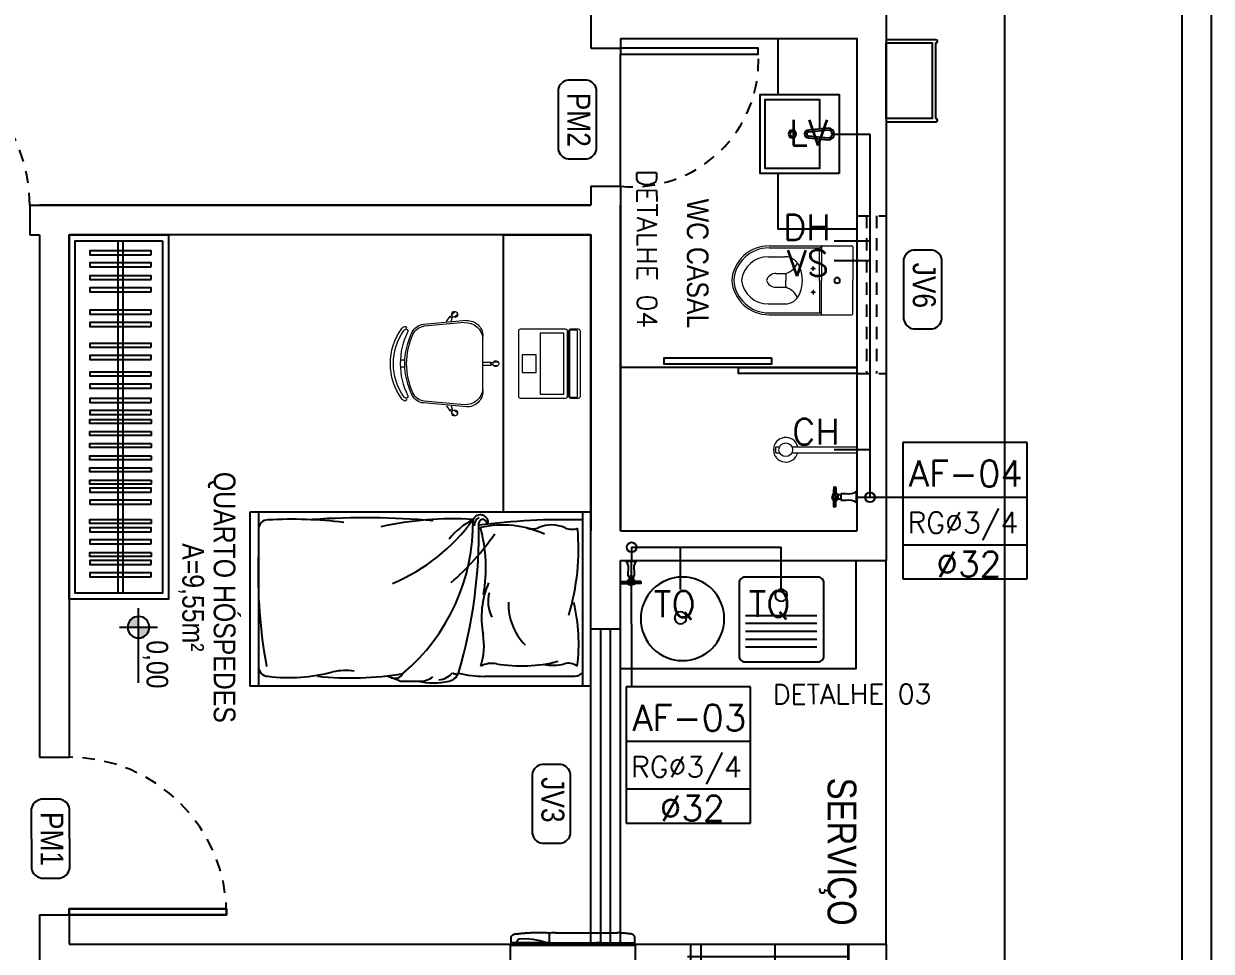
# Model space of a CAD drawing. Header units: millimetres. Extents: x 3923 to 4120, y 744 to 867.
# Drawn here: x 3930.1 to 3942.16, y 840.12 to 849.54 of the extents above; entities that cross this region are included whole.
import ezdxf
from ezdxf.enums import TextEntityAlignment as Align

# ---------------------------------------------------------------- set-up
doc = ezdxf.new("R2010")
doc.units = ezdxf.units.MM
doc.linetypes.add('HIDDEN2', pattern=[0.1875, 0.125, -0.0625])
for name, color, linetype in [('-HIDRO', 8, 'Continuous'), ('A-PEN-B', 5, 'Continuous'), ('AF', 5, 'Continuous'), ('COTAS01', 7, 'Continuous'), ('Diametro', 2, 'Continuous'), ('DIVERSOS', 1, 'Continuous'), ('E-txt-g', 3, 'Continuous'), ('ESPECIFICAÇÃO02', 7, 'Continuous'), ('HIDRO 01', 4, 'Continuous'), ('MOB', 251, 'Continuous'), ('Prumadas_L', 1, 'Continuous'), ('Prumadas_Q', 3, 'Continuous'), ('Prumadas_T', 2, 'Continuous')]:
    doc.layers.add(name, color=color, linetype=linetype)
doc.layers.add('E-Lay-9', color=9, linetype='Continuous', lineweight=9)
doc.layers.add('E-Txt-W', color=7, linetype='Continuous', lineweight=20)
doc.styles.add('F2', font='ARIALN.TTF')
doc.styles.add('REG60', font='romans.shx', dxfattribs={"width": 0.8, "height": 0.15})
doc.styles.add('REG80', font='romans.shx', dxfattribs={"width": 0.8, "height": 0.2})
doc.styles.add('ROMANS', font='romans__.ttf', dxfattribs={"height": 0.1})

# ---------------------------------------------------------------- blocks, each defined once
blk = doc.blocks.new('TXT-AMB75')
at = {"layer": 'E-txt-g', "style": 'REG80', "width": 0.8, "flags": 8}
blk.add_attdef('TXT', text='', height=0.2, dxfattribs=at).set_placement((0.0055, 0.2964), align=Align.CENTER)
at = {"layer": 'E-Txt-W', "style": 'REG60', "width": 0.8, "flags": 8}
blk.add_attdef('TXT', text='', height=0.15, dxfattribs=at).set_placement((0.0055, 0.0271), align=Align.CENTER)
blk = doc.blocks.new('vaso-s')
at = {"color": 8}
for start, end in [(0, 180), (180, 0)]:
    blk.add_arc((0.08, 0), 0.0143, start, end, dxfattribs=at)
at = {"layer": 'E-Lay-9', "color": 8}
for p, q in [((0, 0.17), (0, 0)), ((0.4256, 0.175), (0.005, 0.175)), ((0.16, 0.17), (0.16, 0.17)), ((0.16, 0.17), (0.16, 0)), ((0.4256, 0.165), (0.165, 0.165)), ((0.17, 0), (0.17, 0.16)), ((0.2013, 0.0479), (0.2013, 0.0722)), ((0.4306, 0.12), (0.3459, 0.12)), ((0.2134, 0.06), (0.1891, 0.06)), ((0.3406, 0.035), (0.3406, 0)), ((0.3906, 0.035), (0.3406, 0.035)), ((0, -0.17), (0, 0)), ((0.16, -0.17), (0.16, 0)), ((0.17, 0), (0.17, -0.1601)), ((0.2134, -0.06), (0.1891, -0.06)), ((0.2013, -0.0479), (0.2013, -0.0722)), ((0.3406, -0.035), (0.3406, 0)), ((0.3906, -0.035), (0.3406, -0.035)), ((0.4306, -0.12), (0.3459, -0.12)), ((0.4256, -0.175), (0.005, -0.175)), ((0.16, -0.17), (0.16, -0.17)), ((0.4256, -0.165), (0.165, -0.165))]:
    blk.add_line(p, q, dxfattribs=at)
for centre in [(0.2013, 0.06), (0.2013, -0.06)]:
    blk.add_circle(centre, 0.005, dxfattribs=at)
for centre, radius, start, end in [((0.005, 0.17), 0.005, 90, 180), ((0.155, 0.17), 0.005, 0, 90), ((0.165, 0.17), 0.00495, 180, 270), ((0.165, 0.16), 0.00495, 0, 90), ((0.4256, -0.015), 0.19, 4.52806, 90), ((0.4256, -0.015), 0.18, 4.78019, 90), ((0.518, -0.015), 0.2624, 163.03545, 176.7233), ((0.3459, 0.0375), 0.0825, 90, 163.03545), ((0.3754, 0.1358), 0.1066, 206.93947, 250.96472), ((0.4306, -0.015), 0.135, 6.37937, 90), ((0.3906, -0.015), 0.05, 17.4576, 90), ((0.518, 0.015), 0.2624, 183.2767, 196.96455), ((0.3754, -0.1358), 0.1066, 109.03528, 153.06053), ((0.3906, 0.015), 0.05, 270, 342.5424), ((0.4256, 0.015), 0.19, 270, 355.47194), ((0.4256, 0.015), 0.18, 270, 355.21981), ((0.4306, 0.015), 0.135, 270, 353.62063), ((0.3459, -0.0375), 0.0825, 196.96455, 270), ((0.005, -0.17), 0.005, 180, 270), ((0.155, -0.17), 0.005, 270, 0), ((0.165, -0.17), 0.00495, 90, 180), ((0.165, -0.1601), 0.00495, 270, 0)]:
    blk.add_arc(centre, radius, start, end, dxfattribs=at)
blk = doc.blocks.new('Chuveiro')
at = {"layer": 'E-Lay-9', "color": 8}
for p, q in [((-0.0311, 0.0156), (-0.3604, 0.0156)), ((0.0509, 0.0156), (0.0311, 0.0156)), ((0.0509, 0.0156), (0.0509, -0.0156)), ((-0.0311, -0.0156), (-0.3604, -0.0156)), ((0.0509, -0.0156), (0.0311, -0.0156))]:
    blk.add_line(p, q, dxfattribs=at)
blk.add_circle((0, 0), 0.0348, dxfattribs=at)
for centre, radius, start, end in [((0, 0), 0.0624, 194.4775, 165.5225), ((0.0093, 0), 0.0444, 339.42663, 20.57337)]:
    blk.add_arc(centre, radius, start, end, dxfattribs=at)
blk = doc.blocks.new('CUBA QUADRADA-flat-4-flat-1')
at = {"layer": 'MOB'}
blk.add_lwpolyline([(0, -0.2), (0.4, -0.2), (0.4, 0.2), (0, 0.2)], close=True, dxfattribs=at)
blk.add_lwpolyline([(0.1, -0.0255), (0.1, -0.175), (0.375, -0.175), (0.375, 0.175), (0.1, 0.175), (0.1, 0.0255)], dxfattribs=at)
for points in [[(0.155, -0.02), (0.055, -0.03, -1), (0.055, 0.03), (0.155, 0.02, -1)], [(0.155, -0.01), (0.055, -0.02, -1), (0.055, 0.02), (0.155, 0.01, -1)]]:
    blk.add_lwpolyline(points, format="xyb", close=True, dxfattribs=at)
for radius in [0.02, 0.0125]:
    blk.add_circle((0.2375, 0), radius, dxfattribs=at)
blk = doc.blocks.new('GELAD-VS')
at = {"color": 8}
blk.add_line((-0.0958, -0.3127), (-0.0958, -0.3151), dxfattribs=at)
for points in [[(-0.2946, 0.2704), (0.3404, 0.2704)], [(-0.2946, 0.2704), (-0.2946, -0.2524)], [(0.3404, 0.2704), (0.3404, -0.2524)], [(-0.2946, -0.2524), (0.3404, -0.2524)], [(-0.2919, -0.2667), (-0.2919, -0.2864), (-0.2915, -0.2903), (-0.2907, -0.2942), (-0.2888, -0.2977), (-0.2861, -0.3011), (-0.2834, -0.3042), (-0.2799, -0.3062), (-0.276, -0.3077), (-0.2722, -0.3089), (-0.2687, -0.3093), (-0.2652, -0.3096), (-0.2613, -0.31), (-0.2578, -0.3104), (-0.254, -0.3108), (-0.2505, -0.3112), (-0.247, -0.3116), (-0.2432, -0.312), (-0.2397, -0.3124), (-0.2358, -0.3127), (-0.2323, -0.3131), (-0.2285, -0.3131), (-0.225, -0.3135), (-0.2211, -0.3139), (-0.2176, -0.3143), (-0.2138, -0.3147), (-0.2103, -0.3147), (-0.2064, -0.3151), (-0.2029, -0.3151), (-0.1991, -0.3154), (-0.1956, -0.3154), (-0.1917, -0.3158), (-0.1882, -0.3158), (-0.1844, -0.3158), (-0.1809, -0.3162), (-0.177, -0.3162), (-0.1735, -0.3162), (-0.1697, -0.3166), (-0.1662, -0.3166), (-0.1623, -0.3166), (-0.1588, -0.3166), (-0.155, -0.3166), (-0.1515, -0.3166), (-0.1476, -0.3166), (-0.1442, -0.3166), (-0.1403, -0.3166), (-0.1368, -0.3166), (-0.1329, -0.3166), (-0.1295, -0.3162), (-0.1256, -0.3162), (-0.1221, -0.3162), (-0.1182, -0.3158), (-0.1148, -0.3158), (-0.1109, -0.3158), (-0.1074, -0.3154), (-0.1039, -0.3154), (-0.1001, -0.3151), (-0.0958, -0.3151)], [(-0.2899, -0.2648), (-0.2899, -0.2648), (-0.2899, -0.2648), (-0.2899, -0.2648), (-0.2899, -0.2648), (-0.2899, -0.2648), (-0.2899, -0.2648), (-0.2907, -0.2648), (-0.2911, -0.2652), (-0.2915, -0.2659), (-0.2915, -0.2663), (-0.2915, -0.2663), (-0.2915, -0.2663), (-0.2915, -0.2663), (-0.2915, -0.2663), (-0.2915, -0.2667)], [(-0.1237, -0.2648), (-0.2899, -0.2648)], [(-0.2861, -0.2524), (-0.2861, -0.2648)], [(-0.2636, -0.2648), (-0.2636, -0.2648), (-0.2636, -0.2648), (-0.2636, -0.2648), (-0.2636, -0.2648), (-0.2636, -0.2648), (-0.2636, -0.2648), (-0.2636, -0.2648), (-0.2636, -0.2648)], [(-0.2617, -0.2667), (-0.2617, -0.2663), (-0.2621, -0.2663), (-0.2621, -0.2659), (-0.2621, -0.2659), (-0.2625, -0.2656), (-0.2625, -0.2656), (-0.2625, -0.2652), (-0.2629, -0.2652), (-0.2633, -0.2648), (-0.2633, -0.2648), (-0.2636, -0.2648), (-0.2636, -0.2648)], [(-0.2617, -0.2667), (-0.2617, -0.2687)], [(-0.249, -0.2826), (-0.2513, -0.2822), (-0.254, -0.2814), (-0.2563, -0.2799), (-0.2582, -0.2779), (-0.2598, -0.276), (-0.2609, -0.2737), (-0.2617, -0.271), (-0.2617, -0.2687)], [(-0.1124, -0.2648), (-0.1457, -0.2748), (-0.1797, -0.281), (-0.2145, -0.2837), (-0.249, -0.2826)], [(-0.1237, -0.2648), (-0.1221, -0.2648), (-0.1209, -0.2648), (-0.1194, -0.2648), (-0.119, -0.2648), (-0.1182, -0.2648)], [(-0.1209, -0.2648), (-0.1221, -0.2648)], [(-0.1182, -0.2648), (-0.1182, -0.2648)], [(-0.1124, -0.2648), (-0.1128, -0.2648), (-0.1128, -0.2648), (-0.1132, -0.2648), (-0.1136, -0.2648), (-0.114, -0.2648), (-0.1144, -0.2648), (-0.1148, -0.2648), (-0.1155, -0.2648), (-0.1163, -0.2648), (-0.1171, -0.2648), (-0.1182, -0.2648), (-0.1182, -0.2648)], [(-0.1182, -0.2648), (-0.1182, -0.2648)], [(-0.1124, -0.2648), (-0.0958, -0.2648)], [(-0.0966, -0.2648), (-0.1124, -0.2648), (-0.1124, -0.2648), (-0.1124, -0.2648), (-0.1124, -0.2648), (-0.1124, -0.2648)], [(-0.0966, -0.2648), (-0.0966, -0.2648), (-0.0966, -0.2648), (-0.0966, -0.2648), (-0.0966, -0.2648), (-0.0966, -0.2648), (-0.0966, -0.2648), (-0.0966, -0.2648), (-0.0966, -0.2648), (-0.0966, -0.2648), (-0.0966, -0.2648), (-0.0966, -0.2648), (-0.0966, -0.2648)], [(-0.0958, -0.2648), (0.3404, -0.2648)], [(-0.0958, -0.2648), (-0.0958, -0.2648), (-0.0958, -0.2648), (-0.0958, -0.2648), (-0.0958, -0.2659)], [(-0.0958, -0.2648), (-0.0958, -0.2659)], [(-0.0958, -0.2648), (-0.0958, -0.3093)], [(-0.0958, -0.2648), (-0.0958, -0.3139), (-0.0958, -0.3093)], [(-0.0958, -0.2659), (-0.0958, -0.3081)], [(-0.0958, -0.2675), (-0.0958, -0.2667)], [(-0.0656, -0.2648), (-0.0656, -0.2648), (-0.0656, -0.2648), (-0.0656, -0.2648), (-0.0656, -0.2648), (-0.0656, -0.2648), (-0.0656, -0.2648), (-0.0656, -0.2648), (-0.0656, -0.2648), (-0.0656, -0.2648), (-0.0656, -0.2648), (-0.0656, -0.2648), (-0.0656, -0.2648), (-0.0656, -0.2648), (-0.0656, -0.2648), (-0.0656, -0.2648), (-0.0656, -0.2648), (-0.0656, -0.2648), (-0.0656, -0.2648), (-0.0656, -0.2648), (-0.0656, -0.2648)], [(0.1583, -0.2648), (0.1416, -0.2648)], [(0.1424, -0.2648), (0.1583, -0.2648), (0.1583, -0.2648), (0.1583, -0.2648), (0.1583, -0.2648), (0.1583, -0.2648)], [(0.1583, -0.2648), (0.1583, -0.2648), (0.1587, -0.2648), (0.1587, -0.2648), (0.1594, -0.2648), (0.1598, -0.2648), (0.1602, -0.2648), (0.1606, -0.2648), (0.1614, -0.2648), (0.1621, -0.2648), (0.1629, -0.2648), (0.1637, -0.2648), (0.1641, -0.2648)], [(0.1641, -0.2648), (0.1641, -0.2648)], [(0.1641, -0.2648), (0.1641, -0.2648)], [(0.1691, -0.2648), (0.1679, -0.2648), (0.1668, -0.2648), (0.1652, -0.2648), (0.1648, -0.2648), (0.1641, -0.2648)], [(0.1668, -0.2648), (0.1679, -0.2648)], [(0.1691, -0.2648), (0.3358, -0.2648)], [(0.3095, -0.2648), (0.3095, -0.2648), (0.3095, -0.2648), (0.3095, -0.2648), (0.3095, -0.2648), (0.3095, -0.2648), (0.3095, -0.2648)], [(0.3377, -0.2864), (0.3373, -0.2903), (0.3362, -0.2942), (0.3346, -0.2977), (0.3319, -0.3011), (0.3288, -0.3042), (0.3253, -0.3062), (0.3219, -0.3077), (0.318, -0.3089)], [(0.3319, -0.2524), (0.3319, -0.2648)], [(0.3377, -0.2663), (0.3377, -0.2663), (0.3377, -0.2663), (0.3377, -0.2663), (0.3377, -0.2663), (0.3377, -0.2663), (0.3377, -0.2663), (0.3377, -0.2659), (0.3373, -0.2652), (0.3365, -0.2648), (0.3362, -0.2648), (0.3362, -0.2648), (0.3362, -0.2648), (0.3362, -0.2648), (0.3362, -0.2648), (0.3362, -0.2648)], [(0.3377, -0.2667), (0.3377, -0.2864)], [(-0.0958, -0.3081), (-0.0958, -0.3081), (-0.0958, -0.3085)], [(-0.0958, -0.3112), (-0.0958, -0.3108), (-0.0958, -0.3108), (-0.0958, -0.3108), (-0.0958, -0.3108), (-0.0958, -0.3104), (-0.0958, -0.3104), (-0.0958, -0.31), (-0.0958, -0.31), (-0.0958, -0.31), (-0.0958, -0.3096), (-0.0958, -0.3093), (-0.0958, -0.3089), (-0.0958, -0.3089), (-0.0958, -0.3085), (-0.0958, -0.3081)], [(-0.0958, -0.3093), (-0.0958, -0.3096)], [(-0.0958, -0.31), (-0.0958, -0.3108)], [(-0.0958, -0.3108), (-0.0958, -0.3112)], [(-0.0958, -0.3112), (-0.0958, -0.3139)], [(-0.0958, -0.312), (-0.0958, -0.3124)], [(-0.0958, -0.3127), (-0.0958, -0.3131)], [(-0.0796, -0.3143), (-0.0838, -0.3143), (-0.0958, -0.3139), (-0.0958, -0.3139)], [(-0.066, -0.3143), (-0.0711, -0.3143), (-0.0796, -0.3143)], [(-0.066, -0.3143), (0.245, -0.3154)], [(0.2194, -0.3162), (0.2194, -0.3162)], [(0.2267, -0.3162), (0.2267, -0.3162)], [(0.318, -0.3089), (0.3145, -0.3093), (0.311, -0.3096), (0.3072, -0.31), (0.3037, -0.3104), (0.2998, -0.3108), (0.2963, -0.3112), (0.2925, -0.3116), (0.289, -0.312), (0.2855, -0.3124), (0.2816, -0.3127), (0.2782, -0.3131), (0.2743, -0.3131), (0.2704, -0.3135), (0.2669, -0.3139), (0.2631, -0.3143), (0.2596, -0.3147), (0.2561, -0.3147), (0.2522, -0.3151), (0.2488, -0.3151), (0.245, -0.3154)]]:
    blk.add_lwpolyline(points, dxfattribs=at)
blk = doc.blocks.new('Cadeira')
at = {"layer": 'E-Lay-9', "color": 8}
for p, q in [((-0.0093, 0.0535), (-0.0093, 0.0769)), ((0.0096, 0.0535), (0.0096, 0.0769)), ((-0.1393, 0), (0.1393, 0)), ((-0.0075, 0), (-0.0075, 0.0425)), ((-0.0075, 0.0425), (-0.0056, 0.0425)), ((0.0056, 0.0425), (0.0075, 0.0425)), ((0.0075, 0), (0.0075, 0.0425)), ((-0.2192, -0.0836), (-0.1996, -0.3023)), ((-0.2087, -0.0936), (-0.1898, -0.2982)), ((0.2087, -0.0936), (0.1898, -0.2982)), ((0.2192, -0.0836), (0.1996, -0.3023)), ((-0.25, -0.1588), (-0.265, -0.1409)), ((-0.2355, -0.1467), (-0.2505, -0.1288)), ((-0.2398, -0.1647), (-0.2413, -0.1659)), ((-0.2133, -0.1847), (-0.2413, -0.1659)), ((-0.2298, -0.1563), (-0.2313, -0.1575)), ((-0.2144, -0.1618), (-0.2298, -0.1563)), ((0.2133, -0.1847), (0.2413, -0.1659)), ((0.2144, -0.1618), (0.2298, -0.1563)), ((0.2298, -0.1563), (0.2313, -0.1575)), ((0.2355, -0.1467), (0.2505, -0.1288)), ((0.2398, -0.1647), (0.2413, -0.1659)), ((0.25, -0.1588), (0.265, -0.1409)), ((-0.0175, -0.3961), (-0.0175, -0.4196)), ((0.0175, -0.3961), (0.0175, -0.4196))]:
    blk.add_line(p, q, dxfattribs=at)
blk.add_lwpolyline([(0.1631, -0.3812, -0.237888), (-0.1631, -0.3812, 0.605717), (-0.1738, -0.3953, 0.122717), (-0.17, -0.4, 0.323529), (0.17, -0.4, 0.122717), (0.1738, -0.3953, 0.605717)], format="xyb", close=True, dxfattribs=at)
for centre in [(0, 0.0466), (-0.2382, -0.1579), (0.2382, -0.1579)]:
    blk.add_circle(centre, 0.005, dxfattribs=at)
for centre, radius, start, end in [((0.0001, 0.0652), 0.015, 281.63338, 257.45365), ((-0.1393, -0.08), 0.08, 90, 182.56924), ((0, 0.0475), 0.0075, 221.81031, 318.18969), ((0.1393, -0.08), 0.08, 357.43076, 90), ((-0.1202, -0.0886), 0.0887, 95.59249, 183.25223), ((0.1202, -0.0886), 0.0887, 356.74777, 84.40751), ((-0.2502, -0.1438), 0.015, 322.54635, 298.36662), ((-0.2388, -0.1573), 0.0075, 261.81031, 358.18969), ((0.2388, -0.1573), 0.0075, 181.81031, 278.18969), ((0.2502, -0.1438), 0.015, 241.63338, 217.45365), ((-0.1201, -0.2918), 0.07, 185.2999, 245.73609), ((0.1201, -0.2918), 0.07, 294.26391, 354.7001), ((-0.1299, -0.296), 0.07, 185.12125, 243.60471), ((0, -0.0343), 0.3622, 243.60471, 296.39529), ((0, -0.0254), 0.3622, 245.73609, 294.26391), ((0.1299, -0.296), 0.07, 296.39529, 354.87875), ((-0.1819, -0.3961), 0.00782, 29.81088, 225.32554), ((-0.1625, -0.39), 0.0275, 205.14546, 233.45713), ((0, -0.1648), 0.3052, 234.12379, 305.87621), ((-0.1625, -0.39), 0.0125, 205.14546, 233.1301), ((0.1819, -0.3961), 0.00782, 314.67446, 150.18912), ((0.1625, -0.39), 0.0275, 306.54287, 334.85454)]:
    blk.add_arc(centre, radius, start, end, dxfattribs=at)
blk = doc.blocks.new('Notebook')
at = {"layer": 'E-Lay-9', "color": 8}
for p, q in [((-0.175, 0.305), (-0.175, 0.3)), ((0.165, 0.315), (-0.165, 0.315)), ((0.175, 0.3), (0.175, 0.305)), ((-0.175, 0.3), (-0.175, 0.265)), ((-0.165, 0.255), (0.165, 0.255)), ((0.175, 0.265), (0.175, 0.3))]:
    blk.add_line(p, q, dxfattribs=at)
for points in [[(-0.165, 0), (0.165, 0, 0.414214), (0.175, 0.01), (0.175, 0.24, 0.414214), (0.165, 0.25), (-0.165, 0.25, 0.414214), (-0.175, 0.24), (-0.175, 0.01, 0.414214)], [(-0.165, 0.26), (0.165, 0.26, 0.414214), (0.17, 0.265), (0.17, 0.295, 0.414214), (0.165, 0.3), (-0.165, 0.3, 0.414214), (-0.17, 0.295), (-0.17, 0.265, 0.414214)]]:
    blk.add_lwpolyline(points, format="xyb", close=True, dxfattribs=at)
for points in [[(-0.105, 0.25), (-0.145, 0.25), (-0.145, 0.255), (-0.105, 0.255)], [(0.105, 0.25), (0.145, 0.25), (0.145, 0.255), (0.105, 0.255)], [(-0.155, 0.11), (0.155, 0.11), (0.155, 0.23), (-0.155, 0.23)], [(-0.045, 0.02), (0.045, 0.02), (0.045, 0.09), (-0.045, 0.09)]]:
    blk.add_lwpolyline(points, close=True, dxfattribs=at)
for centre, start, end in [((-0.165, 0.305), 90, 180), ((0.165, 0.305), 0, 90), ((-0.165, 0.265), 180, 270), ((0.165, 0.265), 270, 360)]:
    blk.add_arc(centre, 0.01, start, end, dxfattribs=at)
blk = doc.blocks.new('NIVEL')
at = {"layer": 'DIVERSOS'}
h = blk.add_hatch(color=7, dxfattribs=at)
h.paths.add_polyline_path([(0, 0.137, 0.414214), (-0.137, 0), (0, 0)])
h.paths.add_polyline_path([(0, 0), (0, -0.137, 0.414214), (0.137, 0)])
at = {"layer": 'DIVERSOS', "color": 7}
for p, q in [((0, 0.242), (0, -0.242)), ((0.709, 0), (-0.242, 0))]:
    blk.add_line(p, q, dxfattribs=at)
blk.add_circle((0, 0), 0.137, dxfattribs=at)
blk = doc.blocks.new('A$C656368A0')
at = {"layer": 'COTAS01', "color": 8}
for p, q in [((0, 1.1964), (0, 0)), ((0, 1.1964), (0.5505, 1.1964)), ((0.1097, 0.997), (0.1097, 0.6345)), ((0.1497, 0.997), (0.1497, 0.6345)), ((0.1897, 0.997), (0.1897, 0.6345)), ((0.2298, 0.997), (0.2298, 0.6345)), ((0.2698, 0.997), (0.2698, 0.6345)), ((0, 0), (0.5505, 0))]:
    blk.add_line(p, q, dxfattribs=at)
for centre in [(0.3736, 0.8158), (0.2591, 0.3053)]:
    blk.add_circle(centre, 0.0307, dxfattribs=at)
at = {"layer": 'ESPECIFICAÇÃO02', "color": 8}
blk.add_lwpolyline([(0.4658, 0.6329, -0.414214), (0.4357, 0.6029), (0.0655, 0.6029, -0.414214), (0.0354, 0.6329), (0.0354, 1.0032, -0.414214), (0.0655, 1.0332), (0.4357, 1.0332, -0.414214), (0.4658, 1.0032)], format="xyb", close=True, dxfattribs=at)
blk.add_circle((0.2541, 0.3149), 0.212, dxfattribs=at)

msp = doc.modelspace()

# ---------------------------------------------------------------- hatches: boundary and pattern name
at = {"layer": '-HIDRO'}
h = msp.add_hatch(dxfattribs=at)
h.set_pattern_fill('ANSI37,_O', color=256, scale=6, angle=-45)
h.set_pattern_definition([(360, (2520.979, 720.067), (2e-16, 0.75), []), (90, (2520.979, 720.067), (-0.75, 2e-16), [])])
h.paths.add_polyline_path([(3938.473, 839.891), (3938.473, 838.291), (3938.413, 838.291), (3938.413, 839.891)], flags=16)
edge = h.paths.add_edge_path(flags=16)
edge.add_arc((3937.743, 839.338), 0.118, -81.6674, -8.3326)
edge.add_line((3937.861, 839.321), (3937.86, 839.922))
edge.add_arc((3937.743, 839.905), 0.118, 8.0319, 81.6009)
edge.add_line((3937.761, 840.022), (3937.571, 840.022))
edge.add_arc((3937.588, 839.904), 0.119, 98.2585, 171.3882)
edge.add_line((3937.471, 839.922), (3937.471, 839.321))
edge.add_arc((3937.588, 839.338), 0.118, 188.3326, 261.6674)
edge.add_line((3937.571, 839.221), (3937.761, 839.221))
edge = h.paths.add_edge_path(flags=16)
edge.add_line((3935.65, 836.192), (3935.65, 836.95))
edge = h.paths.add_edge_path(flags=16)
edge.add_arc((3935.65, 836.757), 0.11, -90, 270)
edge = h.paths.add_edge_path(flags=16)
edge.add_line((3935.458, 836.757), (3935.843, 836.757))
h.paths.add_polyline_path([(3936.318, 837.073), (3936.318, 835.825), (3936.659, 835.825), (3936.659, 837.073)], flags=24)
h.paths.add_polyline_path([(3935.95, 837.065), (3935.95, 835.833), (3936.347, 835.833), (3936.347, 837.065)], flags=24)
edge = h.paths.add_edge_path()
edge.add_line((3938.473, 840.191), (3936.818, 840.191))
edge.add_line((3936.818, 840.191), (3936.873, 839.891))
edge.add_line((3936.873, 839.891), (3935.608, 839.891))
edge.add_line((3935.608, 839.891), (3935.625, 838.495))
edge.add_line((3935.625, 838.495), (3935.396, 838.436))
edge.add_line((3935.396, 838.436), (3934.954, 838.438))
edge.add_line((3934.954, 838.438), (3934.54, 838.437))
edge.add_line((3934.54, 838.437), (3934.339, 838.442))
edge.add_line((3934.339, 838.442), (3934.203, 838.51))
edge.add_line((3934.203, 838.51), (3934.203, 839.891))
edge.add_line((3934.203, 839.891), (3933.566, 839.891))
edge.add_line((3933.566, 839.891), (3933.559, 836.191))
edge.add_line((3933.559, 836.191), (3933.808, 836.191))
edge.add_line((3933.808, 836.191), (3933.866, 834.691))
edge.add_line((3933.866, 834.691), (3938.559, 834.864))
edge.add_line((3938.559, 834.864), (3938.559, 839.891))
edge.add_line((3938.559, 839.891), (3938.486, 839.891))
edge.add_line((3938.486, 839.891), (3938.486, 840.191))
edge.add_line((3938.486, 840.191), (3936.818, 840.191))
h.paths.add_polyline_path([(3935.622, 836.69), (3935.622, 836.069), (3936.018, 836.069), (3936.018, 836.69)], flags=24)

# ---------------------------------------------------------------- linework, layer by layer
at = {"layer": '-HIDRO', "linetype": 'Continuous'}
for p, q in [((3942.159, 860.498), (3942.159, 810.498)), ((3941.859, 860.198), (3941.859, 810.798)), ((3935.859, 853.896), (3935.859, 849.289)), ((3940.059, 850.889), (3940.059, 824.678)), ((3938.859, 849.689), (3938.859, 844.089)), ((3936.159, 849.389), (3936.159, 849.289)), ((3936.159, 849.389), (3938.559, 849.389)), ((3938.559, 849.389), (3938.559, 844.389)), ((3935.859, 849.289), (3936.159, 849.289)), ((3935.859, 847.889), (3935.859, 847.696)), ((3935.859, 847.889), (3936.159, 847.889)), ((3936.159, 847.889), (3936.159, 844.389)), ((3930.159, 847.696), (3935.859, 847.696)), ((3930.159, 847.696), (3930.159, 847.396)), ((3935.859, 847.696), (3930.259, 847.696)), ((3936.159, 844.389), (3936.159, 847.696)), ((3930.159, 847.396), (3930.259, 847.396)), ((3930.259, 847.396), (3930.259, 844.187)), ((3930.259, 847.396), (3930.259, 842.091)), ((3930.559, 847.396), (3930.559, 844.187)), ((3930.559, 847.396), (3930.559, 842.091)), ((3935.859, 847.396), (3930.559, 847.396)), ((3935.859, 847.396), (3935.859, 844.389)), ((3935.859, 843.391), (3935.859, 847.396)), ((3936.159, 844.389), (3938.559, 844.389)), ((3936.159, 843.391), (3936.159, 844.089)), ((3936.159, 844.089), (3938.859, 844.089)), ((3938.859, 840.191), (3938.859, 844.089)), ((3935.859, 840.191), (3935.859, 843.391)), ((3936.159, 843.391), (3935.859, 843.391)), ((3935.959, 840.191), (3935.959, 843.391)), ((3936.059, 840.191), (3936.059, 843.391)), ((3936.159, 840.191), (3936.159, 843.391)), ((3930.259, 842.987), (3930.259, 842.487)), ((3930.259, 842.091), (3930.559, 842.091)), ((3930.259, 840.491), (3930.559, 840.491)), ((3930.259, 840.491), (3930.259, 839.891)), ((3930.559, 840.491), (3930.559, 840.291)), ((3930.559, 840.491), (3930.559, 840.191)), ((3930.559, 840.191), (3935.859, 840.191)), ((3934.959, 840.191), (3935.159, 840.191)), ((3936.159, 840.191), (3935.859, 840.191)), ((3936.159, 840.191), (3936.873, 840.191)), ((3936.873, 839.891), (3936.873, 840.191)), ((3936.873, 840.191), (3938.473, 840.191)), ((3938.473, 840.191), (3938.859, 840.191)), ((3938.473, 839.891), (3938.473, 840.191)), ((3938.859, 840.191), (3938.859, 831.675))]:
    msp.add_line(p, q, dxfattribs=at)
at = {"layer": '-HIDRO'}
for p, q in [((3936.159, 847.889), (3936.159, 849.229)), ((3938.559, 846.049), (3936.159, 846.049)), ((3932.396, 844.579), (3932.396, 842.814)), ((3935.859, 844.579), (3932.396, 844.579)), ((3932.481, 844.579), (3932.481, 842.814)), ((3935.774, 844.579), (3935.774, 842.814)), ((3935.859, 842.814), (3935.859, 844.579)), ((3935.859, 842.814), (3932.396, 842.814)), ((3933.909, 842.869), (3933.791, 842.913)), ((3933.943, 842.863), (3934.137, 842.863)), ((3934.778, 842.913), (3935.695, 842.913))]:
    msp.add_line(p, q, dxfattribs=at)
at = {"layer": '-HIDRO', "linetype": 'HIDDEN2'}
for p, q in [((3938.559, 847.587), (3938.859, 847.587)), ((3938.659, 847.587), (3938.659, 845.987)), ((3938.759, 847.587), (3938.759, 845.987)), ((3938.559, 845.987), (3938.859, 845.987))]:
    msp.add_line(p, q, dxfattribs=at)
at = {"layer": '-HIDRO', "ltscale": 0.5}
for p, q in [((3931.054, 847.336), (3931.054, 843.755)), ((3931.104, 847.336), (3931.104, 843.755))]:
    msp.add_line(p, q, dxfattribs=at)
at = {"layer": '-HIDRO'}
msp.add_lwpolyline([(3937.759, 848.819), (3937.759, 849.389), (3938.559, 849.389), (3938.559, 847.454), (3937.759, 847.454), (3937.759, 848.019)], dxfattribs=at)
at = {"layer": '-HIDRO', "linetype": 'Continuous'}
for points in [[(3938.859, 849.376), (3938.859, 848.544), (3939.363, 848.544, 1), (3939.363, 848.576), (3939.363, 849.344, 1), (3939.363, 849.376)], [(3935.816, 848.166, 0.331371), (3935.916, 848.266), (3935.915, 848.867, 0.332506), (3935.816, 848.967), (3935.626, 848.967, 0.330378), (3935.526, 848.867), (3935.526, 848.266, 0.331371), (3935.626, 848.166)], [(3939.324, 846.44, 0.331371), (3939.424, 846.54), (3939.423, 847.141, 0.332506), (3939.324, 847.241), (3939.135, 847.241, 0.330378), (3939.034, 847.141), (3939.035, 846.54, 0.331371), (3939.135, 846.44)], [(3935.552, 841.217, 0.331371), (3935.652, 841.317), (3935.651, 841.917, 0.332506), (3935.552, 842.017), (3935.363, 842.017, 0.330378), (3935.262, 841.917), (3935.263, 841.317, 0.331371), (3935.363, 841.217)], [(3930.465, 840.864, 0.331371), (3930.565, 840.964), (3930.564, 841.564, 0.332506), (3930.465, 841.664), (3930.276, 841.664, 0.330378), (3930.175, 841.564), (3930.176, 840.964, 0.331371), (3930.276, 840.864)]]:
    msp.add_lwpolyline(points, format="xyb", close=True, dxfattribs=at)
for points in [[(3938.859, 848.576), (3938.859, 849.344), (3939.323, 849.344), (3939.323, 848.576)], [(3936.159, 849.289), (3936.159, 849.229), (3937.559, 849.229), (3937.559, 849.289)], [(3930.559, 840.551), (3932.159, 840.551), (3932.159, 840.491), (3930.559, 840.491)], [(3930.559, 840.491), (3932.159, 840.491), (3932.159, 840.551), (3930.559, 840.551)]]:
    msp.add_lwpolyline(points, close=True, dxfattribs=at)
at = {"layer": '-HIDRO'}
for points in [[(3931.567, 847.396), (3931.567, 843.695), (3930.559, 843.695), (3930.559, 847.396)], [(3934.97, 847.396), (3935.859, 847.396), (3935.859, 844.579), (3934.97, 844.579)], [(3931.507, 847.336), (3931.507, 843.755), (3930.619, 843.755), (3930.619, 847.336)], [(3937.693, 846.147), (3937.693, 846.082), (3936.602, 846.082), (3936.602, 846.147)], [(3938.559, 846.049), (3938.559, 845.987), (3937.359, 845.987), (3937.359, 846.049)]]:
    msp.add_lwpolyline(points, close=True, dxfattribs=at)
at = {"layer": '-HIDRO', "ltscale": 0.5}
for points in [[(3931.392, 847.193), (3931.392, 847.233), (3930.768, 847.233), (3930.768, 847.193)], [(3931.392, 847.07), (3931.392, 847.11), (3930.768, 847.11), (3930.768, 847.07)], [(3931.392, 846.94), (3931.392, 846.98), (3930.768, 846.98), (3930.768, 846.94)], [(3931.392, 846.817), (3931.392, 846.857), (3930.768, 846.857), (3930.768, 846.817)], [(3931.392, 846.589), (3931.392, 846.629), (3930.768, 846.629), (3930.768, 846.589)], [(3931.392, 846.466), (3931.392, 846.506), (3930.768, 846.506), (3930.768, 846.466)], [(3931.392, 846.253), (3931.392, 846.293), (3930.768, 846.293), (3930.768, 846.253)], [(3931.392, 846.13), (3931.392, 846.17), (3930.768, 846.17), (3930.768, 846.13)], [(3931.392, 845.962), (3931.392, 846.002), (3930.768, 846.002), (3930.768, 845.962)], [(3931.392, 845.839), (3931.392, 845.879), (3930.768, 845.879), (3930.768, 845.839)], [(3931.392, 845.693), (3931.392, 845.733), (3930.768, 845.733), (3930.768, 845.693)], [(3931.392, 845.57), (3931.392, 845.61), (3930.768, 845.61), (3930.768, 845.57)], [(3931.392, 845.521), (3931.392, 845.481), (3930.768, 845.481), (3930.768, 845.521)], [(3931.392, 845.398), (3931.392, 845.358), (3930.768, 845.358), (3930.768, 845.398)], [(3931.392, 845.275), (3931.392, 845.235), (3930.768, 845.235), (3930.768, 845.275)], [(3931.392, 845.151), (3931.392, 845.111), (3930.768, 845.111), (3930.768, 845.151)], [(3931.392, 845.028), (3931.392, 844.988), (3930.768, 844.988), (3930.768, 845.028)], [(3931.392, 844.905), (3931.392, 844.865), (3930.768, 844.865), (3930.768, 844.905)], [(3931.392, 844.783), (3931.392, 844.823), (3930.768, 844.823), (3930.768, 844.783)], [(3931.392, 844.66), (3931.392, 844.7), (3930.768, 844.7), (3930.768, 844.66)], [(3931.392, 844.503), (3931.392, 844.463), (3930.768, 844.463), (3930.768, 844.503)], [(3931.392, 844.381), (3931.392, 844.421), (3930.768, 844.421), (3930.768, 844.381)], [(3931.392, 844.258), (3931.392, 844.298), (3930.768, 844.298), (3930.768, 844.258)], [(3931.392, 844.169), (3931.392, 844.129), (3930.768, 844.129), (3930.768, 844.169)], [(3931.392, 844.047), (3931.392, 844.087), (3930.768, 844.087), (3930.768, 844.047)], [(3931.392, 843.923), (3931.392, 843.963), (3930.768, 843.963), (3930.768, 843.923)]]:
    msp.add_lwpolyline(points, close=True, dxfattribs=at)
at = {"layer": '-HIDRO', "linetype": 'HIDDEN2'}
for centre, radius, start, end in [((3928.559, 847.696), 1.6, 0, 90), ((3936.279, 849.165), 1.282, 264.6305, 2.8606), ((3930.559, 840.491), 1.6, 0, 90)]:
    msp.add_arc(centre, radius, start, end, dxfattribs=at)
at = {"layer": '-HIDRO'}
for centre, radius, start, end in [((3932.58, 844.402), 0.0988, 90, 180), ((3932.816, 840.159), 4.348, 82.9481, 93.1174), ((3933.555, 836.602), 7.92, 84.9255, 93.8008), ((3934.465, 841.095), 3.417, 86.7045, 102.5307), ((3933.118, 845.61), 1.898, 292.5014, 324.4283), ((3932.653, 844.475), 2.009, 310.2136, 0.9039), ((3935.052, 843.783), 0.822, 118.3239, 140.5105), ((3934.735, 844.47), 0.0818, 351.6091, 153.9382), ((3934.755, 844.447), 0.0818, 112.6052, 184.4989), ((3935.585, 837.87), 6.633, 88.3703, 97.5322), ((3934.76, 844.463), 0.0413, 351.2915, 168.1256), ((3929.646, 844.376), 5.075, 343.6145, 1.0765), ((3934.963, 843.441), 1.008, 65.118, 102.9862), ((3933.263, 844.016), 1.529, 349.7638, 15.4497), ((3935.263, 844.579), 0.17, 249.0161, 292.8808), ((3935.459, 844.115), 0.334, 65.7877, 112.8808), ((3935.663, 844.568), 0.163, 245.7877, 291.7124), ((3933.408, 844.206), 2.325, 343.2017, 5.199), ((3932.553, 845.997), 2.848, 311.512, 324.8728), ((3937.701, 843.956), 5.223, 178.1405, 190.4224), ((3935.639, 843.509), 0.892, 156.6878, 191.1217), ((3935.147, 843.669), 0.333, 164.1407, 207.6985), ((3935.603, 843.643), 0.582, 177.8295, 225.0098), ((3933.969, 843.246), 1.766, 352.5099, 13.5732), ((3934.084, 843.225), 0.689, 342.3598, 9.3926), ((3935.152, 844.535), 1.517, 260.3711, 284.26), ((3935.628, 842.887), 0.158, 54.3788, 105.1988), ((3932.58, 843.012), 0.0988, 180, 270), ((3932.792, 844.608), 1.709, 262.8693, 285.1081), ((3933.413, 846.147), 3.251, 264.178, 279.5071), ((3933.367, 842.312), 0.659, 82.4747, 101.3425), ((3933.865, 842.991), 0.0988, 249.7541, 329.4872), ((3934.299, 843.076), 0.2, 274.6849, 320.5984), ((3934.387, 842.998), 0.138, 282.8827, 348.3869), ((3934.479, 842.969), 0.0329, 218.531, 300.6976), ((3934.795, 844.168), 1.256, 257.089, 269.2313), ((3934.856, 842.79), 0.254, 80.3711, 116.9649), ((3935.473, 843.461), 0.437, 257.312, 285.1988), ((3935.695, 843.012), 0.0988, 270, 323.1301), ((3933.943, 842.962), 0.0988, 249.7541, 270), ((3933.943, 842.962), 0.0988, 249.7541, 270), ((3934.261, 843.548), 0.702, 256.9286, 282.8827), ((3934.124, 843.076), 0.213, 266.6017, 307.7302)]:
    msp.add_arc(centre, radius, start, end, dxfattribs=at)
at = {"layer": 'A-PEN-B'}
for p, q in [((3938.694, 844.729), (3938.55, 844.729)), ((3936.272, 844.223), (3936.272, 844.08))]:
    msp.add_line(p, q, dxfattribs=at)
for centre in [(3938.694, 844.729), (3936.272, 844.223)]:
    msp.add_circle(centre, 0.05, dxfattribs=at)
at = {"layer": 'AF'}
for p, q in [((3938.33, 848.419), (3938.694, 848.419)), ((3938.694, 844.729), (3938.694, 848.419)), ((3938.33, 847.333), (3938.694, 847.333)), ((3938.33, 847.133), (3938.694, 847.133)), ((3938.33, 845.214), (3938.694, 845.214)), ((3936.272, 844.223), (3937.791, 844.223)), ((3936.77, 843.794), (3936.77, 844.223)), ((3937.791, 843.796), (3937.791, 844.223))]:
    msp.add_line(p, q, dxfattribs=at)
at = {"layer": 'HIDRO 01', "color": 4}
for p, q in [((3938.319, 844.763), (3938.319, 844.763)), ((3938.319, 844.763), (3938.319, 844.755)), ((3938.319, 844.755), (3938.319, 844.733)), ((3938.325, 844.831), (3938.325, 844.774)), ((3938.325, 844.789), (3938.325, 844.799)), ((3938.325, 844.779), (3938.325, 844.789)), ((3938.325, 844.743), (3938.325, 844.775)), ((3938.325, 844.733), (3938.325, 844.743)), ((3938.327, 844.833), (3938.335, 844.833)), ((3938.342, 844.833), (3938.335, 844.833)), ((3938.344, 844.799), (3938.344, 844.789)), ((3938.344, 844.789), (3938.344, 844.779)), ((3938.345, 844.831), (3938.345, 844.777)), ((3938.345, 844.743), (3938.345, 844.777)), ((3938.345, 844.743), (3938.345, 844.733)), ((3938.366, 844.762), (3938.366, 844.754)), ((3938.398, 844.754), (3938.366, 844.754)), ((3938.366, 844.754), (3938.366, 844.733)), ((3938.398, 844.765), (3938.398, 844.733)), ((3938.451, 844.765), (3938.398, 844.765)), ((3938.559, 844.785), (3938.552, 844.785)), ((3938.552, 844.785), (3938.552, 844.733)), ((3938.559, 844.785), (3938.559, 844.733)), ((3938.319, 844.733), (3938.319, 844.712)), ((3938.319, 844.712), (3938.319, 844.703)), ((3938.325, 844.723), (3938.325, 844.733)), ((3938.325, 844.723), (3938.325, 844.692)), ((3938.325, 844.636), (3938.325, 844.693)), ((3938.335, 844.633), (3938.327, 844.633)), ((3938.342, 844.633), (3938.335, 844.633)), ((3938.345, 844.733), (3938.345, 844.723)), ((3938.345, 844.723), (3938.345, 844.689)), ((3938.345, 844.636), (3938.345, 844.69)), ((3938.366, 844.733), (3938.366, 844.713)), ((3938.366, 844.713), (3938.366, 844.704)), ((3938.398, 844.712), (3938.366, 844.712)), ((3938.398, 844.733), (3938.398, 844.701)), ((3938.398, 844.701), (3938.451, 844.701)), ((3938.552, 844.733), (3938.552, 844.681)), ((3938.552, 844.681), (3938.559, 844.681)), ((3938.559, 844.733), (3938.559, 844.681)), ((3936.215, 844.089), (3936.215, 844.081)), ((3936.215, 844.089), (3936.267, 844.089)), ((3936.215, 844.081), (3936.267, 844.081)), ((3936.267, 844.089), (3936.319, 844.089)), ((3936.267, 844.081), (3936.319, 844.081)), ((3936.319, 844.081), (3936.319, 844.089)), ((3936.235, 843.98), (3936.235, 843.928)), ((3936.235, 843.928), (3936.267, 843.928)), ((3936.238, 843.895), (3936.247, 843.895)), ((3936.246, 843.928), (3936.246, 843.895)), ((3936.247, 843.895), (3936.267, 843.895)), ((3936.267, 843.928), (3936.3, 843.928)), ((3936.267, 843.895), (3936.288, 843.895)), ((3936.288, 843.928), (3936.288, 843.895)), ((3936.288, 843.895), (3936.296, 843.895)), ((3936.3, 843.928), (3936.3, 843.98)), ((3936.167, 843.872), (3936.167, 843.864)), ((3936.167, 843.857), (3936.167, 843.864)), ((3936.17, 843.874), (3936.224, 843.874)), ((3936.17, 843.854), (3936.227, 843.854)), ((3936.202, 843.874), (3936.212, 843.874)), ((3936.212, 843.854), (3936.202, 843.854)), ((3936.212, 843.874), (3936.222, 843.874)), ((3936.222, 843.854), (3936.212, 843.854)), ((3936.257, 843.874), (3936.224, 843.874)), ((3936.257, 843.854), (3936.226, 843.854)), ((3936.237, 843.848), (3936.237, 843.848)), ((3936.237, 843.848), (3936.246, 843.848)), ((3936.246, 843.848), (3936.267, 843.848)), ((3936.257, 843.874), (3936.267, 843.874)), ((3936.267, 843.854), (3936.257, 843.854)), ((3936.267, 843.874), (3936.277, 843.874)), ((3936.277, 843.854), (3936.267, 843.854)), ((3936.267, 843.848), (3936.289, 843.848)), ((3936.277, 843.874), (3936.312, 843.874)), ((3936.277, 843.854), (3936.309, 843.854)), ((3936.289, 843.848), (3936.298, 843.848)), ((3936.365, 843.854), (3936.308, 843.854)), ((3936.365, 843.874), (3936.311, 843.874)), ((3936.367, 843.872), (3936.367, 843.864)), ((3936.367, 843.864), (3936.367, 843.857))]:
    msp.add_line(p, q, dxfattribs=at)
for points in [[(3938.366, 844.762), (3938.363, 844.763), (3938.36, 844.764), (3938.355, 844.765)], [(3938.366, 844.704), (3938.363, 844.703), (3938.36, 844.703), (3938.355, 844.702)], [(3936.238, 843.895), (3936.238, 843.892), (3936.237, 843.889), (3936.236, 843.885)], [(3936.296, 843.895), (3936.297, 843.892), (3936.298, 843.889), (3936.299, 843.885)]]:
    msp.add_lwpolyline(points, dxfattribs=at)
for centre, radius, start, end in [((3938.389, 844.733), 0.0789, 159.8611, 180.006), ((3938.317, 844.76), 0.00198, 79.9237, 159.8729), ((3938.317, 844.76), 0.00198, 359.9966, 79.9279), ((3938.319, 844.763), 0.000248, 123.6441, 153.2826), ((3938.327, 844.831), 0.00247, 90, 180.0017), ((3938.319, 844.703), 0.00025, 180.0849, 236.1155), ((3938.342, 844.636), 0.00247, 270, 0.0011), ((3936.17, 843.857), 0.00247, 180, 270.0017), ((3936.237, 843.848), 0.000248, 213.6441, 243.2826), ((3936.241, 843.846), 0.00198, 89.9966, 169.9279), ((3936.241, 843.846), 0.00198, 169.9237, 249.8729), ((3936.267, 843.918), 0.0789, 249.8611, 270.006), ((3936.298, 843.848), 0.00025, 270.0849, 326.1155), ((3936.365, 843.872), 0.00247, 0, 90.0011)]:
    msp.add_arc(centre, radius, start, end, dxfattribs=at)
at = {"layer": 'HIDRO 01', "color": 4, "extrusion": (0, 0, -1)}
for centre, radius, start, end in [((-3938.311, 844.775), 0.0136, 180, 236.3941), ((-3938.334, 844.799), 0.0099, 0.0181, 89.9817), ((-3938.334, 844.779), 0.0099, 270.026, 359.974), ((-3938.335, 844.743), 0.0099, 0.0181, 89.9817), ((-3938.334, 844.799), 0.0099, 90.0181, 179.9817), ((-3938.334, 844.779), 0.0099, 180.0182, 269.9818), ((-3938.335, 844.743), 0.0099, 90.0181, 179.9817), ((-3938.342, 844.831), 0.00247, 90, 180), ((-3938.358, 844.778), 0.0136, 282.3567, 0.0002), ((-3938.477, 844.897), 0.134, 236.358, 281.4504), ((-3938.389, 844.733), 0.0789, 339.8637, 0.0043), ((-3938.317, 844.707), 0.00198, 259.8876, 339.8781), ((-3938.317, 844.707), 0.00198, 180, 259.9052), ((-3938.311, 844.691), 0.0136, 123.621, 178.7632), ((-3938.335, 844.723), 0.0099, 270.026, 359.974), ((-3938.334, 844.686), 0.0099, 0.0181, 89.9817), ((-3938.334, 844.666), 0.0099, 270.026, 359.974), ((-3938.327, 844.636), 0.00247, 270, 360), ((-3938.334, 844.686), 0.0099, 90.0181, 179.9817), ((-3938.334, 844.666), 0.0099, 180.0182, 269.9818), ((-3938.335, 844.723), 0.0099, 180.0182, 269.9818), ((-3938.358, 844.689), 0.0136, 0, 77.6401), ((-3938.477, 844.57), 0.134, 78.5493, 123.6418), ((-3936.104, 844.007), 0.134, 146.358, 191.4504), ((-3936.431, 844.007), 0.134, 348.5493, 33.6418), ((-3936.17, 843.872), 0.00247, 0, 90), ((-3936.202, 843.864), 0.0099, 0.0181, 89.9817), ((-3936.202, 843.864), 0.0099, 270.0181, 359.9817), ((-3936.222, 843.864), 0.0099, 90.0182, 179.9818), ((-3936.222, 843.864), 0.0099, 180.026, 269.974), ((-3936.223, 843.888), 0.0136, 192.3567, 270.0002), ((-3936.226, 843.841), 0.0136, 90, 146.3941), ((-3936.257, 843.864), 0.0099, 0.0181, 89.9817), ((-3936.257, 843.864), 0.0099, 270.0181, 359.9817), ((-3936.267, 843.918), 0.0789, 249.8637, 270.0043), ((-3936.277, 843.864), 0.0099, 90.0182, 179.9818), ((-3936.277, 843.864), 0.0099, 180.026, 269.974), ((-3936.294, 843.846), 0.00198, 90, 169.9052), ((-3936.294, 843.846), 0.00198, 169.8876, 249.8781), ((-3936.309, 843.841), 0.0136, 33.621, 88.7632), ((-3936.312, 843.888), 0.0136, 270, 347.6401), ((-3936.315, 843.864), 0.0099, 0.0181, 89.9817), ((-3936.315, 843.864), 0.0099, 270.0181, 359.9817), ((-3936.335, 843.864), 0.0099, 90.0182, 179.9818), ((-3936.335, 843.864), 0.0099, 180.026, 269.974), ((-3936.365, 843.857), 0.00247, 180, 270)]:
    msp.add_arc(centre, radius, start, end, dxfattribs=at)
at = {"layer": 'Prumadas_L'}
for p, q in [((3939.026, 844.729), (3938.694, 844.729)), ((3940.288, 844.729), (3939.026, 844.729)), ((3940.288, 844.245), (3939.026, 844.245)), ((3936.274, 842.807), (3936.272, 844.089)), ((3937.479, 842.249), (3936.217, 842.249)), ((3937.479, 841.765), (3936.217, 841.765))]:
    msp.add_line(p, q, dxfattribs=at)
at = {"layer": 'Prumadas_Q'}
for p, q in [((3940.288, 845.287), (3939.026, 845.287)), ((3939.026, 845.287), (3939.026, 843.902)), ((3940.288, 843.902), (3940.288, 845.287)), ((3939.026, 843.902), (3940.288, 843.902)), ((3937.479, 842.807), (3936.217, 842.807)), ((3936.217, 842.807), (3936.217, 841.422)), ((3937.479, 841.422), (3937.479, 842.807)), ((3936.217, 841.422), (3937.479, 841.422))]:
    msp.add_line(p, q, dxfattribs=at)

# ---------------------------------------------------------------- block references
at = {"layer": '-HIDRO', "xscale": -2, "yscale": 2, "zscale": 2}
msp.add_blockref('CUBA QUADRADA-flat-4-flat-1', (3938.379, 848.419), dxfattribs=at)
at = {"layer": '-HIDRO'}
ref = msp.add_blockref('TXT-AMB75', (3936.401, 847.112), dxfattribs=dict(at, xscale=1.458, yscale=1.458, zscale=1.458, rotation=270))
ref.add_attrib('TXT', 'WC CASAL', dxfattribs={"layer": 'E-txt-g', "color": 2, "height": 0.22, "rotation": 270, "style": 'F2'}).set_placement((3936.833, 847.104), align=Align.CENTER)
at = {"layer": '-HIDRO', "yscale": 2, "zscale": 2}
for name, p, xscale, rotation in [('vaso-s', (3938.519, 846.933), 2, 180), ('Cadeira', (3934.762, 846.087, 6.572), -2, 270), ('Notebook', (3935.122, 846.087, 6.572), 2, 270), ('Chuveiro', (3937.838, 845.213), 2, 180), ('GELAD-VS', (3935.631, 839.678), -2, 180)]:
    msp.add_blockref(name, p, dxfattribs=dict(at, xscale=xscale, rotation=rotation))
at = {"layer": '-HIDRO'}
ref = msp.add_blockref('TXT-AMB75', (3931.596, 843.722), dxfattribs=dict(at, xscale=1.458, yscale=1.458, zscale=1.458, rotation=270))
ref.add_attrib('TXT', 'QUARTO HÓSPEDES', dxfattribs={"layer": 'E-txt-g', "color": 2, "height": 0.22, "rotation": 270, "style": 'F2'}).set_placement((3932.028, 843.714), align=Align.CENTER)
ref.add_attrib('TXT', 'A=9,55m²', dxfattribs={"layer": 'E-Txt-W', "height": 0.22, "rotation": 270, "style": 'F2'}).set_placement((3931.709, 843.714), align=Align.CENTER)
at = {"layer": '-HIDRO', "ltscale": 0.35, "xscale": -2, "yscale": 2, "zscale": 2, "rotation": 270}
msp.add_blockref('A$C656368A0', (3936.159, 842.988), dxfattribs=at)
at = {"layer": '-HIDRO', "linetype": 'Continuous', "xscale": -0.7971733240954236, "yscale": 0.7971733240954236, "zscale": 0.7971733240954236, "rotation": 90}
msp.add_blockref('NIVEL', (3931.264, 843.411), dxfattribs=at)
at = {"layer": '-HIDRO'}
ref = msp.add_blockref('TXT-AMB75', (3937.831, 841.14), dxfattribs=dict(at, xscale=1.458, yscale=1.458, zscale=1.458, rotation=270))
ref.add_attrib('TXT', 'SERVIÇO', dxfattribs={"layer": 'E-txt-g', "color": 2, "height": 0.2916, "rotation": 270, "style": 'F2'}).set_placement((3938.263, 841.132), align=Align.CENTER)

# ---------------------------------------------------------------- texts
at = {"layer": '-HIDRO', "linetype": 'Continuous', "style": 'F2'}
for s, height, p in [('PM2', 0.2332, (3935.853, 848.838, 3.424)), ('JV6', 0.2332, (3939.361, 847.112, 3.424)), ('0,00', 0.2194, (3931.565, 843.278)), ('JV3', 0.2332, (3935.589, 841.888, 3.424)), ('PM1', 0.2332, (3930.502, 841.535, 3.424))]:
    msp.add_text(s, height=height, rotation=270, dxfattribs=at).set_placement(p, align=Align.TOP_LEFT)
at = {"layer": 'Diametro', "style": 'ROMANS'}
for s, rotation, p in [('DETALHE 04', 270.1539, (3936.328, 847.252)), ('DETALHE 03', 0.1539, (3938.512, 842.632))]:
    msp.add_text(s, height=0.2, rotation=rotation, dxfattribs=at).set_placement(p, align=Align.CENTER)
at = {"layer": 'Prumadas_T', "style": 'ROMANS'}
for s, p in [('LV', (3937.872, 848.301)), ('DH', (3937.809, 847.34)), ('VS', (3937.848, 846.976)), ('CH', (3937.902, 845.265)), ('TQ', (3936.496, 843.514)), ('TQ', (3937.46, 843.516))]:
    msp.add_text(s, height=0.2621, rotation=360, dxfattribs=at).set_placement(p)
for s, height, p in [('AF-04', 0.2646, (3939.666, 844.839)), ('RG%%C3/4', 0.2117, (3939.637, 844.366)), ('%%C32', 0.2561, (3939.697, 843.924)), ('AF-03', 0.2646, (3936.858, 842.359)), ('RG%%C3/4', 0.2117, (3936.829, 841.887)), ('%%C32', 0.2561, (3936.888, 841.445))]:
    msp.add_text(s, height=height, rotation=360, dxfattribs=at).set_placement(p, align=Align.CENTER)

doc.saveas('drawing.dxf')
